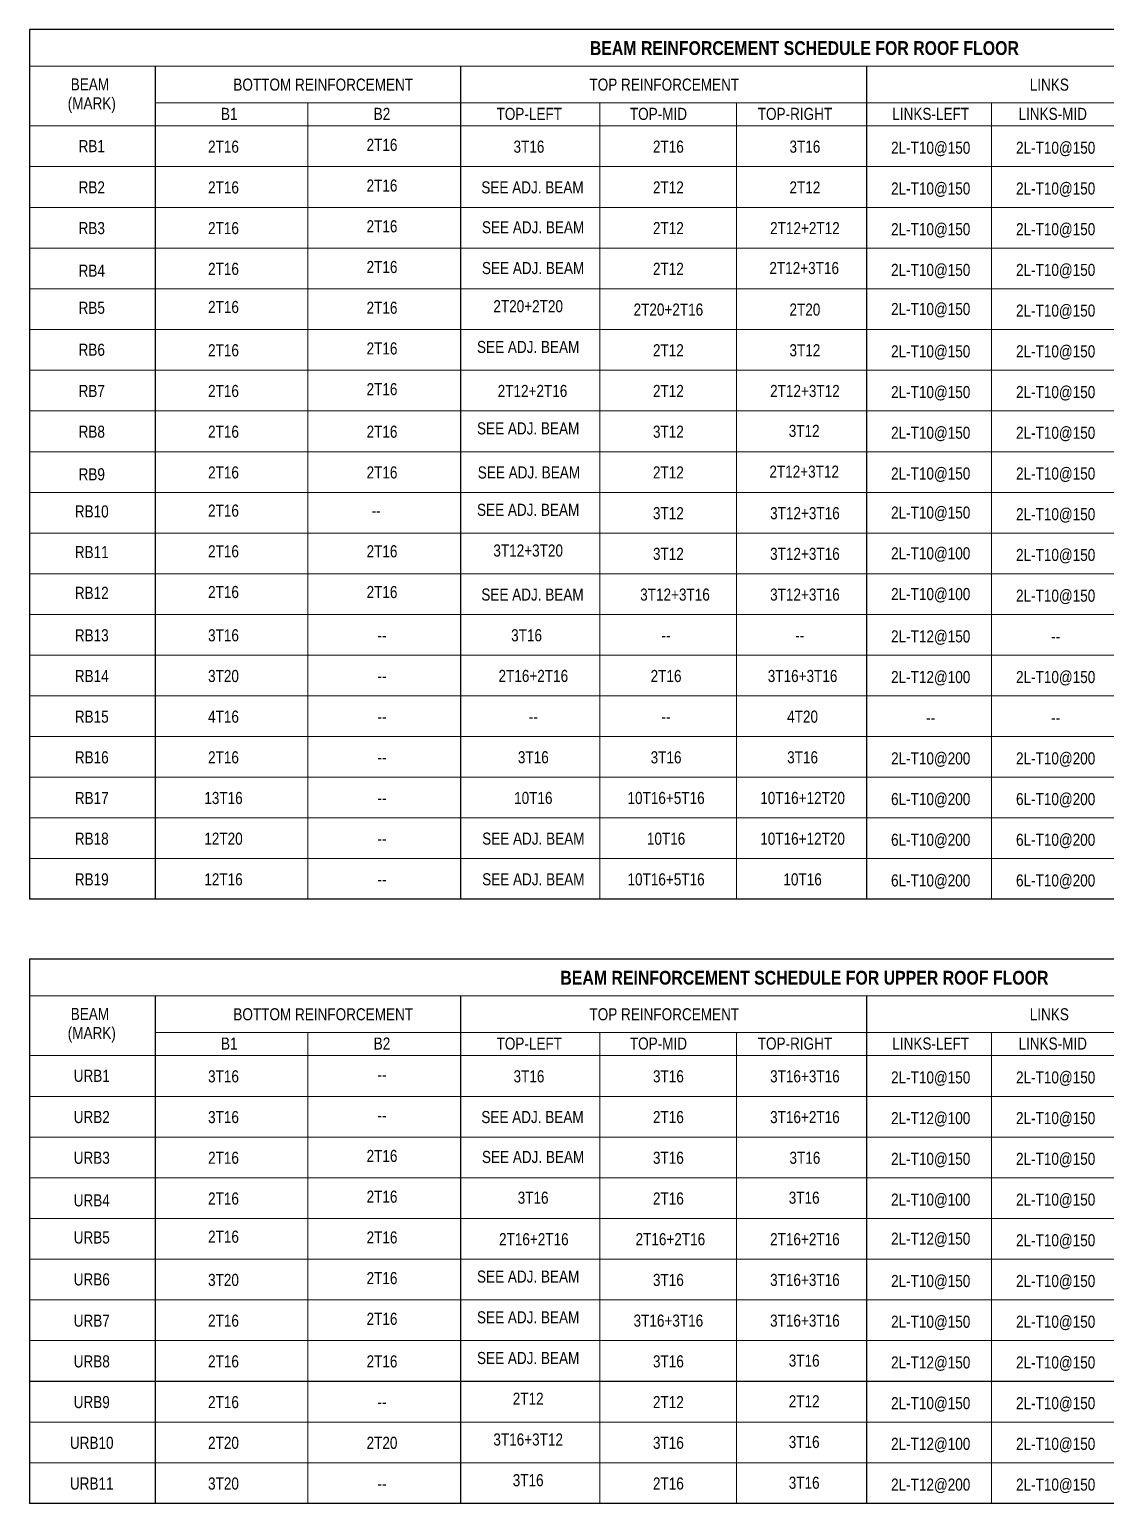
# Model space of a CAD drawing. Header units: millimetres. Extents: x 22180.37 to 22181.42, y 13152.1 to 13152.66.
# Drawn here: x 22180.9046 to 22181.2155, y 13152.2331 to 13152.659 of the extents above; entities that cross this region are included whole.
import ezdxf

# ---------------------------------------------------------------- set-up
doc = ezdxf.new("R2010")
doc.units = ezdxf.units.MM
doc.layers.add('A-DETL-THIN', color=151, linetype='Continuous', lineweight=9)
doc.layers.add('G-ANNO-SCHD', color=231, linetype='Continuous', lineweight=5)
doc.layers.add('REV', color=10, linetype='Continuous')
doc.styles.add('Arial Narrow_B', font='ARIALNB.TTF', dxfattribs={"height": 5})
doc.styles.add('Arial_4', font='arial.ttf', dxfattribs={"width": 0.8, "height": 2.5})

msp = doc.modelspace()

# ---------------------------------------------------------------- linework, layer by layer
at = {"layer": 'A-DETL-THIN'}
for p, q in [((22181.41892, 13152.64847), (22180.90462, 13152.64847)), ((22180.9409, 13152.63788), (22181.2547, 13152.63788)), ((22180.98502, 13152.63788), (22180.98502, 13152.40772)), ((22181.06943, 13152.63788), (22181.06943, 13152.40772)), ((22181.10887, 13152.63788), (22181.10887, 13152.40772)), ((22181.18251, 13152.63788), (22181.18251, 13152.40772)), ((22181.41892, 13152.63117), (22180.90462, 13152.63117)), ((22181.41892, 13152.61941), (22180.90462, 13152.61941)), ((22181.41892, 13152.60764), (22180.90462, 13152.60764)), ((22181.41892, 13152.59588), (22180.90462, 13152.59588)), ((22181.41892, 13152.58411), (22180.90462, 13152.58411)), ((22181.41892, 13152.57235), (22180.90462, 13152.57235)), ((22181.41892, 13152.56058), (22180.90462, 13152.56058)), ((22181.41892, 13152.54881), (22180.90462, 13152.54881)), ((22181.41892, 13152.53705), (22180.90462, 13152.53705)), ((22181.41892, 13152.52528), (22180.90462, 13152.52528)), ((22181.41892, 13152.51352), (22180.90462, 13152.51352)), ((22181.41892, 13152.50175), (22180.90462, 13152.50175)), ((22181.41892, 13152.48998), (22180.90462, 13152.48998)), ((22181.41892, 13152.47823), (22180.90462, 13152.47823)), ((22181.41892, 13152.46648), (22180.90462, 13152.46648)), ((22181.41892, 13152.45473), (22180.90462, 13152.45473)), ((22181.41892, 13152.44297), (22180.90462, 13152.44297)), ((22181.41892, 13152.43122), (22180.90462, 13152.43122)), ((22181.41892, 13152.41947), (22180.90462, 13152.41947)), ((22181.41892, 13152.37984), (22180.90462, 13152.37984)), ((22180.9409, 13152.36926), (22181.2547, 13152.36926)), ((22180.98502, 13152.36926), (22180.98502, 13152.23312)), ((22181.06943, 13152.36926), (22181.06943, 13152.23312)), ((22181.10887, 13152.36926), (22181.10887, 13152.23312)), ((22181.18251, 13152.36926), (22181.18251, 13152.23312)), ((22181.41892, 13152.36255), (22180.90462, 13152.36255)), ((22181.41892, 13152.35078), (22180.90462, 13152.35078)), ((22181.41892, 13152.33902), (22180.90462, 13152.33902)), ((22181.41892, 13152.32725), (22180.90462, 13152.32725)), ((22181.41892, 13152.31548), (22180.90462, 13152.31548)), ((22181.41892, 13152.30372), (22180.90462, 13152.30372)), ((22181.41892, 13152.29195), (22180.90462, 13152.29195)), ((22181.41892, 13152.28019), (22180.90462, 13152.28019)), ((22181.41892, 13152.26842), (22180.90462, 13152.26842)), ((22181.41892, 13152.25666), (22180.90462, 13152.25666)), ((22181.41892, 13152.24489), (22180.90462, 13152.24489))]:
    msp.add_line(p, q, dxfattribs=at)
at = {"layer": 'REV'}
for p, q in [((22180.90462, 13152.65905), (22180.90462, 13152.40772)), ((22181.41892, 13152.65905), (22180.90462, 13152.65905)), ((22180.9409, 13152.64847), (22180.9409, 13152.40772)), ((22181.02914, 13152.64847), (22181.02914, 13152.40772)), ((22181.14641, 13152.64847), (22181.14641, 13152.40772)), ((22181.41892, 13152.40772), (22180.90462, 13152.40772)), ((22181.41892, 13152.39042), (22180.90462, 13152.39042)), ((22180.90462, 13152.39042), (22180.90462, 13152.23312)), ((22180.9409, 13152.37984), (22180.9409, 13152.23312)), ((22181.02914, 13152.37984), (22181.02914, 13152.23312)), ((22181.14641, 13152.37984), (22181.14641, 13152.23312)), ((22181.41892, 13152.26842), (22180.90462, 13152.26842)), ((22181.41892, 13152.23312), (22180.90462, 13152.23312))]:
    msp.add_line(p, q, dxfattribs=at)

# ---------------------------------------------------------------- texts
at = {"layer": 'G-ANNO-SCHD', "attachment_point": 2}
for s, insert, char_height, width, line_spacing_factor, style in [('BEAM REINFORCEMENT SCHEDULE FOR ROOF FLOOR', (22181.12849, 13152.65568), 0.004, 0.306471, 0.974696, 'Arial Narrow_B'), ('BEAM \\P (MARK)', (22180.92208, 13152.64496), 0.0035, 0.0566877, 0.941778, 'Arial_4'), ('BOTTOM REINFORCEMENT', (22180.98948, 13152.64487), 0.0035, 0.0775993, 0.941778, 'Arial_4'), ('TOP REINFORCEMENT', (22181.08801, 13152.64487), 0.0035, 0.0775993, 0.941778, 'Arial_4'), ('LINKS', (22181.19925, 13152.64487), 0.0035, 0.0775993, 0.941778, 'Arial_4'), ('B1', (22180.96234, 13152.63641), 0.0035, 0.0336366, 0.941778, 'Arial_4'), ('B2', (22181.00646, 13152.63641), 0.0035, 0.0336366, 0.941778, 'Arial_4'), ('TOP{\\fArial|b0|i0|c178|p34;-}LEFT', (22181.04901, 13152.63641), 0.0035, 0.037493, 0.941778, 'Arial_4'), ('TOP{\\fArial|b0|i0|c178|p34;-}MID', (22181.08633, 13152.63641), 0.0035, 0.037493, 0.941778, 'Arial_4'), ('TOP{\\fArial|b0|i0|c178|p34;-}RIGHT', (22181.12577, 13152.63641), 0.0035, 0.037493, 0.941778, 'Arial_4'), ('LINKS-LEFT', (22181.16498, 13152.63641), 0.0035, 0.0330795, 0.941778, 'Arial_4'), ('LINKS{\\fArial|b0|i0|c178|p34;-}MID', (22181.20023, 13152.63641), 0.0035, 0.0369359, 0.941778, 'Arial_4'), ('RB1', (22180.92261, 13152.62709), 0.0035, 0.0071558, 0.941778, 'Arial_4'), ('2T16', (22180.96067, 13152.62694), 0.0035, 0.0152543, 0.941778, 'Arial_4'), ('2T16', (22181.00646, 13152.62746), 0.0035, 0.0152543, 0.941778, 'Arial_4'), ('3T16', (22181.04891, 13152.62694), 0.0035, 0.0152543, 0.941778, 'Arial_4'), ('2T16', (22181.0892, 13152.62694), 0.0035, 0.0152543, 0.941778, 'Arial_4'), ('3T16', (22181.12864, 13152.62694), 0.0035, 0.0152543, 0.941778, 'Arial_4'), ('2L{\\fArial|b0|i0|c178|p34;-}T10@150', (22181.16498, 13152.62663), 0.0035, 0.0302086, 0.941778, 'Arial_4'), ('2L{\\fArial|b0|i0|c178|p34;-}T10@150', (22181.20108, 13152.62663), 0.0035, 0.0302086, 0.941778, 'Arial_4'), ('RB2', (22180.92261, 13152.61518), 0.0035, 0.0071558, 0.941778, 'Arial_4'), ('2T16', (22180.96067, 13152.61517), 0.0035, 0.0152543, 0.941778, 'Arial_4'), ('2T16', (22181.00646, 13152.6157), 0.0035, 0.0152543, 0.941778, 'Arial_4'), ('SEE ADJ. BEAM', (22181.04994, 13152.61518), 0.0035, 0.0437074, 0.941778, 'Arial_4'), ('2T12', (22181.0892, 13152.61517), 0.0035, 0.0152543, 0.941778, 'Arial_4'), ('2T12', (22181.12864, 13152.61517), 0.0035, 0.0152543, 0.941778, 'Arial_4'), ('2L{\\fArial|b0|i0|c178|p34;-}T10@150', (22181.16498, 13152.61486), 0.0035, 0.0302086, 0.941778, 'Arial_4'), ('2L{\\fArial|b0|i0|c178|p34;-}T10@150', (22181.20108, 13152.61486), 0.0035, 0.0302086, 0.941778, 'Arial_4'), ('RB3', (22180.92261, 13152.60341), 0.0035, 0.0071558, 0.941778, 'Arial_4'), ('2T16', (22180.96067, 13152.60341), 0.0035, 0.0152543, 0.941778, 'Arial_4'), ('2T16', (22181.00646, 13152.60393), 0.0035, 0.0152543, 0.941778, 'Arial_4'), ('SEE ADJ. BEAM', (22181.05012, 13152.60364), 0.0035, 0.0437074, 0.941778, 'Arial_4'), ('2T12', (22181.0892, 13152.60341), 0.0035, 0.0152543, 0.941778, 'Arial_4'), ('2T12+2T12', (22181.12864, 13152.60341), 0.0035, 0.0152543, 0.941778, 'Arial_4'), ('2L{\\fArial|b0|i0|c178|p34;-}T10@150', (22181.16498, 13152.6031), 0.0035, 0.0302086, 0.941778, 'Arial_4'), ('2L{\\fArial|b0|i0|c178|p34;-}T10@150', (22181.20108, 13152.6031), 0.0035, 0.0302086, 0.941778, 'Arial_4'), ('RB4', (22180.92261, 13152.5911), 0.0035, 0.0071558, 0.941778, 'Arial_4'), ('2T16', (22180.96067, 13152.59164), 0.0035, 0.0152543, 0.941778, 'Arial_4'), ('2T16', (22181.00646, 13152.59217), 0.0035, 0.0152543, 0.941778, 'Arial_4'), ('SEE ADJ. BEAM', (22181.05012, 13152.59187), 0.0035, 0.0437074, 0.941778, 'Arial_4'), ('2T12', (22181.0892, 13152.59164), 0.0035, 0.0152543, 0.941778, 'Arial_4'), ('2T12+3T16', (22181.12843, 13152.59187), 0.0035, 0.0437074, 0.941778, 'Arial_4'), ('2L{\\fArial|b0|i0|c178|p34;-}T10@150', (22181.16498, 13152.59133), 0.0035, 0.0302086, 0.941778, 'Arial_4'), ('2L{\\fArial|b0|i0|c178|p34;-}T10@150', (22181.20108, 13152.59133), 0.0035, 0.0302086, 0.941778, 'Arial_4'), ('RB5', (22180.92261, 13152.58038), 0.0035, 0.0071558, 0.941778, 'Arial_4'), ('2T16', (22180.96067, 13152.58061), 0.0035, 0.0152543, 0.941778, 'Arial_4'), ('2T16', (22181.00646, 13152.5804), 0.0035, 0.0152543, 0.941778, 'Arial_4'), ('2T20+2T20', (22181.04869, 13152.58084), 0.0035, 0.0437074, 0.941778, 'Arial_4'), ('2T20+2T16', (22181.0892, 13152.57987), 0.0035, 0.0152543, 0.941778, 'Arial_4'), ('2T20', (22181.12864, 13152.57987), 0.0035, 0.0152543, 0.941778, 'Arial_4'), ('2L{\\fArial|b0|i0|c178|p34;-}T10@150', (22181.16498, 13152.58003), 0.0035, 0.0302086, 0.941778, 'Arial_4'), ('2L{\\fArial|b0|i0|c178|p34;-}T10@150', (22181.20108, 13152.57957), 0.0035, 0.0302086, 0.941778, 'Arial_4'), ('SEE ADJ. BEAM', (22181.04869, 13152.56907), 0.0035, 0.0437074, 0.941778, 'Arial_4'), ('RB6', (22180.92261, 13152.56826), 0.0035, 0.0071558, 0.941778, 'Arial_4'), ('2T16', (22180.96067, 13152.56811), 0.0035, 0.0152543, 0.941778, 'Arial_4'), ('2T16', (22181.00646, 13152.56864), 0.0035, 0.0152543, 0.941778, 'Arial_4'), ('2T12', (22181.0892, 13152.56811), 0.0035, 0.0152543, 0.941778, 'Arial_4'), ('3T12', (22181.12864, 13152.56811), 0.0035, 0.0152543, 0.941778, 'Arial_4'), ('2L{\\fArial|b0|i0|c178|p34;-}T10@150', (22181.16498, 13152.5678), 0.0035, 0.0302086, 0.941778, 'Arial_4'), ('2L{\\fArial|b0|i0|c178|p34;-}T10@150', (22181.20108, 13152.5678), 0.0035, 0.0302086, 0.941778, 'Arial_4'), ('RB7', (22180.92261, 13152.55635), 0.0035, 0.0071558, 0.941778, 'Arial_4'), ('2T16', (22180.96067, 13152.55634), 0.0035, 0.0152543, 0.941778, 'Arial_4'), ('2T16', (22181.00646, 13152.55687), 0.0035, 0.0152543, 0.941778, 'Arial_4'), ('2T12+2T16', (22181.04994, 13152.55635), 0.0035, 0.0437074, 0.941778, 'Arial_4'), ('2T12', (22181.0892, 13152.55634), 0.0035, 0.0152543, 0.941778, 'Arial_4'), ('2T12+3T12', (22181.12864, 13152.55634), 0.0035, 0.0152543, 0.941778, 'Arial_4'), ('2L{\\fArial|b0|i0|c178|p34;-}T10@150', (22181.16498, 13152.55603), 0.0035, 0.0302086, 0.941778, 'Arial_4'), ('2L{\\fArial|b0|i0|c178|p34;-}T10@150', (22181.20108, 13152.55603), 0.0035, 0.0302086, 0.941778, 'Arial_4'), ('RB8', (22180.92261, 13152.54458), 0.0035, 0.0071558, 0.941778, 'Arial_4'), ('2T16', (22180.96067, 13152.54458), 0.0035, 0.0152543, 0.941778, 'Arial_4'), ('2T16', (22181.00646, 13152.54458), 0.0035, 0.0152543, 0.941778, 'Arial_4'), ('SEE ADJ. BEAM', (22181.04869, 13152.54554), 0.0035, 0.0437074, 0.941778, 'Arial_4'), ('3T12', (22181.0892, 13152.54458), 0.0035, 0.0152543, 0.941778, 'Arial_4'), ('3T12', (22181.12843, 13152.54481), 0.0035, 0.0437074, 0.941778, 'Arial_4'), ('2L{\\fArial|b0|i0|c178|p34;-}T10@150', (22181.16498, 13152.54427), 0.0035, 0.0302086, 0.941778, 'Arial_4'), ('2L{\\fArial|b0|i0|c178|p34;-}T10@150', (22181.20108, 13152.54427), 0.0035, 0.0302086, 0.941778, 'Arial_4'), ('RB9', (22180.92261, 13152.53227), 0.0035, 0.0071558, 0.941778, 'Arial_4'), ('2T16', (22180.96067, 13152.53281), 0.0035, 0.0152543, 0.941778, 'Arial_4'), ('2T16', (22181.00646, 13152.53281), 0.0035, 0.0152543, 0.941778, 'Arial_4'), ('SEE ADJ. BEAM', (22181.04891, 13152.53281), 0.0035, 0.0370389, 0.941778, 'Arial_4'), ('2T12', (22181.0892, 13152.53281), 0.0035, 0.0152543, 0.941778, 'Arial_4'), ('2T12+3T12', (22181.12843, 13152.53304), 0.0035, 0.0437074, 0.941778, 'Arial_4'), ('2L{\\fArial|b0|i0|c178|p34;-}T10@150', (22181.16498, 13152.5325), 0.0035, 0.0302086, 0.941778, 'Arial_4'), ('2L{\\fArial|b0|i0|c178|p34;-}T10@150', (22181.20108, 13152.5325), 0.0035, 0.0302086, 0.941778, 'Arial_4'), ('RB10', (22180.92261, 13152.52155), 0.0035, 0.0071558, 0.941778, 'Arial_4'), ('2T16', (22180.96067, 13152.52178), 0.0035, 0.0152543, 0.941778, 'Arial_4'), ('--', (22181.00479, 13152.52178), 0.0035, 0.0152543, 0.941778, 'Arial_4'), ('SEE ADJ. BEAM', (22181.04869, 13152.52201), 0.0035, 0.0437074, 0.941778, 'Arial_4'), ('3T12', (22181.0892, 13152.52104), 0.0035, 0.0152543, 0.941778, 'Arial_4'), ('3T12+3T16', (22181.12864, 13152.52104), 0.0035, 0.0152543, 0.941778, 'Arial_4'), ('2L{\\fArial|b0|i0|c178|p34;-}T10@150', (22181.16498, 13152.5212), 0.0035, 0.0302086, 0.941778, 'Arial_4'), ('2L{\\fArial|b0|i0|c178|p34;-}T10@150', (22181.20108, 13152.52074), 0.0035, 0.0302086, 0.941778, 'Arial_4'), ('RB11', (22180.92261, 13152.50979), 0.0035, 0.0071558, 0.941778, 'Arial_4'), ('2T16', (22180.96067, 13152.51002), 0.0035, 0.0152543, 0.941778, 'Arial_4'), ('2T16', (22181.00646, 13152.51002), 0.0035, 0.0152543, 0.941778, 'Arial_4'), ('3T12+3T20', (22181.04869, 13152.51025), 0.0035, 0.0437074, 0.941778, 'Arial_4'), ('3T12', (22181.0892, 13152.50928), 0.0035, 0.0152543, 0.941778, 'Arial_4'), ('3T12+3T16', (22181.12864, 13152.50928), 0.0035, 0.0152543, 0.941778, 'Arial_4'), ('2L{\\fArial|b0|i0|c178|p34;-}T10@100', (22181.16498, 13152.50943), 0.0035, 0.0302086, 0.941778, 'Arial_4'), ('2L{\\fArial|b0|i0|c178|p34;-}T10@150', (22181.20108, 13152.50897), 0.0035, 0.0302086, 0.941778, 'Arial_4'), ('RB12', (22180.92261, 13152.49802), 0.0035, 0.0071558, 0.941778, 'Arial_4'), ('2T16', (22180.96067, 13152.49825), 0.0035, 0.0152543, 0.941778, 'Arial_4'), ('2T16', (22181.00646, 13152.49825), 0.0035, 0.0152543, 0.941778, 'Arial_4'), ('SEE ADJ. BEAM', (22181.04994, 13152.49752), 0.0035, 0.0437074, 0.941778, 'Arial_4'), ('3T12+3T16', (22181.09111, 13152.49751), 0.0035, 0.0152543, 0.941778, 'Arial_4'), ('3T12+3T16', (22181.12864, 13152.49751), 0.0035, 0.0152543, 0.941778, 'Arial_4'), ('2L{\\fArial|b0|i0|c178|p34;-}T10@100', (22181.16498, 13152.49767), 0.0035, 0.0302086, 0.941778, 'Arial_4'), ('2L{\\fArial|b0|i0|c178|p34;-}T10@150', (22181.20108, 13152.4972), 0.0035, 0.0302086, 0.941778, 'Arial_4'), ('RB13', (22180.92261, 13152.48575), 0.0035, 0.0071558, 0.941778, 'Arial_4'), ('3T16', (22180.96067, 13152.48575), 0.0035, 0.0152543, 0.941778, 'Arial_4'), ('--', (22181.00646, 13152.48574), 0.0035, 0.0152543, 0.941778, 'Arial_4'), ('3T16', (22181.04823, 13152.48575), 0.0035, 0.0317217, 0.941778, 'Arial_4'), ('--', (22181.08853, 13152.48575), 0.0035, 0.0152543, 0.941778, 'Arial_4'), ('--', (22181.12715, 13152.48576), 0.0035, 0.0437074, 0.941778, 'Arial_4'), ('2L{\\fArial|b0|i0|c178|p34;-}T12@150', (22181.16498, 13152.48544), 0.0035, 0.0302086, 0.941778, 'Arial_4'), ('--', (22181.20108, 13152.48544), 0.0035, 0.0302086, 0.941778, 'Arial_4'), ('RB14', (22180.92261, 13152.47399), 0.0035, 0.0071558, 0.941778, 'Arial_4'), ('3T20', (22180.96067, 13152.47399), 0.0035, 0.0152543, 0.941778, 'Arial_4'), ('--', (22181.00646, 13152.47398), 0.0035, 0.0152543, 0.941778, 'Arial_4'), ('2T16+2T16', (22181.05018, 13152.47401), 0.0035, 0.0437074, 0.941778, 'Arial_4'), ('2T16', (22181.08853, 13152.47399), 0.0035, 0.0152543, 0.941778, 'Arial_4'), ('3T16+3T16', (22181.12797, 13152.47399), 0.0035, 0.0317217, 0.941778, 'Arial_4'), ('2L-T12@100', (22181.16498, 13152.47369), 0.0035, 0.0302086, 0.941778, 'Arial_4'), ('2L-T10@150', (22181.20108, 13152.47369), 0.0035, 0.0302086, 0.941778, 'Arial_4'), ('RB15', (22180.92261, 13152.46224), 0.0035, 0.0071558, 0.941778, 'Arial_4'), ('4T16', (22180.96067, 13152.46224), 0.0035, 0.0152543, 0.941778, 'Arial_4'), ('--', (22181.00646, 13152.46223), 0.0035, 0.0152543, 0.941778, 'Arial_4'), ('--', (22181.05018, 13152.46226), 0.0035, 0.0437074, 0.941778, 'Arial_4'), ('--', (22181.08853, 13152.46224), 0.0035, 0.0152543, 0.941778, 'Arial_4'), ('4T20', (22181.12797, 13152.46224), 0.0035, 0.0317217, 0.941778, 'Arial_4'), ('--', (22181.16498, 13152.46193), 0.0035, 0.0302086, 0.941778, 'Arial_4'), ('--', (22181.20108, 13152.46193), 0.0035, 0.0302086, 0.941778, 'Arial_4'), ('RB16', (22180.92261, 13152.45049), 0.0035, 0.0071558, 0.941778, 'Arial_4'), ('2T16', (22180.96067, 13152.45049), 0.0035, 0.0152543, 0.941778, 'Arial_4'), ('3T16', (22181.05018, 13152.45051), 0.0035, 0.0437074, 0.941778, 'Arial_4'), ('3T16', (22181.08853, 13152.45049), 0.0035, 0.0152543, 0.941778, 'Arial_4'), ('3T16', (22181.12797, 13152.45049), 0.0035, 0.0317217, 0.941778, 'Arial_4'), ('2L-T10@200', (22181.16498, 13152.45018), 0.0035, 0.0302086, 0.941778, 'Arial_4'), ('2L-T10@200', (22181.20108, 13152.45018), 0.0035, 0.0302086, 0.941778, 'Arial_4'), ('--', (22181.00646, 13152.45048), 0.0035, 0.0152543, 0.941778, 'Arial_4'), ('RB17', (22180.92261, 13152.43874), 0.0035, 0.0071558, 0.941778, 'Arial_4'), ('13T16', (22180.96067, 13152.43874), 0.0035, 0.0152543, 0.941778, 'Arial_4'), ('10T16', (22181.05018, 13152.43875), 0.0035, 0.0437074, 0.941778, 'Arial_4'), ('10T16+5T16', (22181.08853, 13152.43874), 0.0035, 0.0152543, 0.941778, 'Arial_4'), ('10T16+12T20', (22181.12797, 13152.43874), 0.0035, 0.0317217, 0.941778, 'Arial_4'), ('6L{\\fArial|b0|i0|c178|p34;-}T10@200', (22181.16498, 13152.43843), 0.0035, 0.0302086, 0.941778, 'Arial_4'), ('6L{\\fArial|b0|i0|c178|p34;-}T10@200', (22181.20108, 13152.43843), 0.0035, 0.0302086, 0.941778, 'Arial_4'), ('--', (22181.00646, 13152.43873), 0.0035, 0.0152543, 0.941778, 'Arial_4'), ('RB18', (22180.92261, 13152.42698), 0.0035, 0.0071558, 0.941778, 'Arial_4'), ('12T20', (22180.96067, 13152.42698), 0.0035, 0.0152543, 0.941778, 'Arial_4'), ('--', (22181.00646, 13152.42697), 0.0035, 0.0152543, 0.941778, 'Arial_4'), ('SEE ADJ. BEAM', (22181.05018, 13152.427), 0.0035, 0.0437074, 0.941778, 'Arial_4'), ('10T16', (22181.08853, 13152.42698), 0.0035, 0.0152543, 0.941778, 'Arial_4'), ('10T16+12T20', (22181.12797, 13152.42698), 0.0035, 0.0317217, 0.941778, 'Arial_4'), ('6L{\\fArial|b0|i0|c178|p34;-}T10@200', (22181.16498, 13152.42667), 0.0035, 0.0302086, 0.941778, 'Arial_4'), ('6L{\\fArial|b0|i0|c178|p34;-}T10@200', (22181.20108, 13152.42667), 0.0035, 0.0302086, 0.941778, 'Arial_4'), ('RB19', (22180.92261, 13152.41523), 0.0035, 0.0233155, 0.941778, 'Arial_4'), ('12T16', (22180.96067, 13152.41523), 0.0035, 0.0152543, 0.941778, 'Arial_4'), ('--', (22181.00646, 13152.41522), 0.0035, 0.0152543, 0.941778, 'Arial_4'), ('SEE ADJ. BEAM', (22181.05018, 13152.41525), 0.0035, 0.0437074, 0.941778, 'Arial_4'), ('10T16+5T16', (22181.08853, 13152.41523), 0.0035, 0.0152543, 0.941778, 'Arial_4'), ('10T16', (22181.12797, 13152.41523), 0.0035, 0.0317217, 0.941778, 'Arial_4'), ('6L{\\fArial|b0|i0|c178|p34;-}T10@200', (22181.16498, 13152.41492), 0.0035, 0.0302086, 0.941778, 'Arial_4'), ('6L{\\fArial|b0|i0|c178|p34;-}T10@200', (22181.20108, 13152.41492), 0.0035, 0.0302086, 0.941778, 'Arial_4'), ('BEAM REINFORCEMENT SCHEDULE FOR UPPER ROOF FLOOR', (22181.12849, 13152.38705), 0.004, 0.306471, 0.974696, 'Arial Narrow_B'), ('BEAM \\P (MARK)', (22180.92208, 13152.37634), 0.0035, 0.0566877, 0.941778, 'Arial_4'), ('BOTTOM REINFORCEMENT', (22180.98948, 13152.37624), 0.0035, 0.0775993, 0.941778, 'Arial_4'), ('TOP REINFORCEMENT', (22181.08801, 13152.37624), 0.0035, 0.0775993, 0.941778, 'Arial_4'), ('LINKS', (22181.19925, 13152.37624), 0.0035, 0.0775993, 0.941778, 'Arial_4'), ('B1', (22180.96234, 13152.36778), 0.0035, 0.0336366, 0.941778, 'Arial_4'), ('B2', (22181.00646, 13152.36778), 0.0035, 0.0336366, 0.941778, 'Arial_4'), ('TOP{\\fArial|b0|i0|c178|p34;-}LEFT', (22181.04901, 13152.36778), 0.0035, 0.037493, 0.941778, 'Arial_4'), ('TOP{\\fArial|b0|i0|c178|p34;-}MID', (22181.08633, 13152.36778), 0.0035, 0.037493, 0.941778, 'Arial_4'), ('TOP{\\fArial|b0|i0|c178|p34;-}RIGHT', (22181.12577, 13152.36778), 0.0035, 0.037493, 0.941778, 'Arial_4'), ('LINKS-LEFT', (22181.16498, 13152.36778), 0.0035, 0.0330795, 0.941778, 'Arial_4'), ('LINKS{\\fArial|b0|i0|c178|p34;-}MID', (22181.20023, 13152.36778), 0.0035, 0.0369359, 0.941778, 'Arial_4'), ('URB1', (22180.92261, 13152.35847), 0.0035, 0.0071558, 0.941778, 'Arial_4'), ('3T16', (22180.96067, 13152.35831), 0.0035, 0.0152543, 0.941778, 'Arial_4'), ('--', (22181.00646, 13152.35884), 0.0035, 0.0152543, 0.941778, 'Arial_4'), ('3T16', (22181.04891, 13152.35831), 0.0035, 0.0152543, 0.941778, 'Arial_4'), ('3T16', (22181.0892, 13152.35831), 0.0035, 0.0152543, 0.941778, 'Arial_4'), ('3T16+3T16', (22181.12864, 13152.35831), 0.0035, 0.0152543, 0.941778, 'Arial_4'), ('2L{\\fArial|b0|i0|c178|p34;-}T10@150', (22181.16498, 13152.358), 0.0035, 0.0302086, 0.941778, 'Arial_4'), ('2L{\\fArial|b0|i0|c178|p34;-}T10@150', (22181.20108, 13152.358), 0.0035, 0.0302086, 0.941778, 'Arial_4'), ('URB2', (22180.92261, 13152.34655), 0.0035, 0.0071558, 0.941778, 'Arial_4'), ('3T16', (22180.96067, 13152.34654), 0.0035, 0.0152543, 0.941778, 'Arial_4'), ('--', (22181.00646, 13152.34707), 0.0035, 0.0152543, 0.941778, 'Arial_4'), ('SEE ADJ. BEAM', (22181.04994, 13152.34655), 0.0035, 0.0437074, 0.941778, 'Arial_4'), ('2T16', (22181.0892, 13152.34654), 0.0035, 0.0152543, 0.941778, 'Arial_4'), ('3T16+2T16', (22181.12864, 13152.34654), 0.0035, 0.0152543, 0.941778, 'Arial_4'), ('2L{\\fArial|b0|i0|c178|p34;-}T12@100', (22181.16498, 13152.34624), 0.0035, 0.0302086, 0.941778, 'Arial_4'), ('2L{\\fArial|b0|i0|c178|p34;-}T10@150', (22181.20108, 13152.34624), 0.0035, 0.0302086, 0.941778, 'Arial_4'), ('URB3', (22180.92261, 13152.33478), 0.0035, 0.0071558, 0.941778, 'Arial_4'), ('2T16', (22180.96067, 13152.33478), 0.0035, 0.0152543, 0.941778, 'Arial_4'), ('2T16', (22181.00646, 13152.33531), 0.0035, 0.0152543, 0.941778, 'Arial_4'), ('SEE ADJ. BEAM', (22181.05012, 13152.33501), 0.0035, 0.0437074, 0.941778, 'Arial_4'), ('3T16', (22181.0892, 13152.33478), 0.0035, 0.0152543, 0.941778, 'Arial_4'), ('3T16', (22181.12864, 13152.33478), 0.0035, 0.0152543, 0.941778, 'Arial_4'), ('2L{\\fArial|b0|i0|c178|p34;-}T10@150', (22181.16498, 13152.33447), 0.0035, 0.0302086, 0.941778, 'Arial_4'), ('2L{\\fArial|b0|i0|c178|p34;-}T10@150', (22181.20108, 13152.33447), 0.0035, 0.0302086, 0.941778, 'Arial_4'), ('URB4', (22180.92261, 13152.32248), 0.0035, 0.0071558, 0.941778, 'Arial_4'), ('2T16', (22180.96067, 13152.32301), 0.0035, 0.0152543, 0.941778, 'Arial_4'), ('2T16', (22181.00646, 13152.32354), 0.0035, 0.0152543, 0.941778, 'Arial_4'), ('3T16', (22181.05012, 13152.32324), 0.0035, 0.0437074, 0.941778, 'Arial_4'), ('2T16', (22181.0892, 13152.32301), 0.0035, 0.0152543, 0.941778, 'Arial_4'), ('3T16', (22181.12843, 13152.32324), 0.0035, 0.0437074, 0.941778, 'Arial_4'), ('2L{\\fArial|b0|i0|c178|p34;-}T10@100', (22181.16498, 13152.3227), 0.0035, 0.0302086, 0.941778, 'Arial_4'), ('2L{\\fArial|b0|i0|c178|p34;-}T10@150', (22181.20108, 13152.3227), 0.0035, 0.0302086, 0.941778, 'Arial_4'), ('URB5', (22180.92261, 13152.31175), 0.0035, 0.0071558, 0.941778, 'Arial_4'), ('2T16', (22180.96067, 13152.31198), 0.0035, 0.0152543, 0.941778, 'Arial_4'), ('2T16', (22181.00646, 13152.31177), 0.0035, 0.0152543, 0.941778, 'Arial_4'), ('2T16+2T16', (22181.05033, 13152.31125), 0.0035, 0.0152543, 0.941778, 'Arial_4'), ('2T16+2T16', (22181.08977, 13152.31125), 0.0035, 0.0152543, 0.941778, 'Arial_4'), ('2T16+2T16', (22181.12864, 13152.31125), 0.0035, 0.0152543, 0.941778, 'Arial_4'), ('2L{\\fArial|b0|i0|c178|p34;-}T12@150', (22181.16498, 13152.3114), 0.0035, 0.0302086, 0.941778, 'Arial_4'), ('2L{\\fArial|b0|i0|c178|p34;-}T10@150', (22181.20108, 13152.31094), 0.0035, 0.0302086, 0.941778, 'Arial_4'), ('URB6', (22180.92261, 13152.29964), 0.0035, 0.0071558, 0.941778, 'Arial_4'), ('3T20', (22180.96067, 13152.29948), 0.0035, 0.0152543, 0.941778, 'Arial_4'), ('2T16', (22181.00646, 13152.30001), 0.0035, 0.0152543, 0.941778, 'Arial_4'), ('SEE ADJ. BEAM', (22181.04869, 13152.30045), 0.0035, 0.0437074, 0.941778, 'Arial_4'), ('3T16', (22181.0892, 13152.29948), 0.0035, 0.0152543, 0.941778, 'Arial_4'), ('3T16+3T16', (22181.12864, 13152.29948), 0.0035, 0.0152543, 0.941778, 'Arial_4'), ('2L{\\fArial|b0|i0|c178|p34;-}T10@150', (22181.16498, 13152.29917), 0.0035, 0.0302086, 0.941778, 'Arial_4'), ('2L{\\fArial|b0|i0|c178|p34;-}T10@150', (22181.20108, 13152.29917), 0.0035, 0.0302086, 0.941778, 'Arial_4'), ('2T16', (22181.00646, 13152.28824), 0.0035, 0.0152543, 0.941778, 'Arial_4'), ('SEE ADJ. BEAM', (22181.04869, 13152.28868), 0.0035, 0.0437074, 0.941778, 'Arial_4'), ('URB7', (22180.92261, 13152.28772), 0.0035, 0.0071558, 0.941778, 'Arial_4'), ('2T16', (22180.96067, 13152.28772), 0.0035, 0.0152543, 0.941778, 'Arial_4'), ('3T16+3T16', (22181.0892, 13152.28772), 0.0035, 0.0152543, 0.941778, 'Arial_4'), ('3T16+3T16', (22181.12864, 13152.28772), 0.0035, 0.0152543, 0.941778, 'Arial_4'), ('2L{\\fArial|b0|i0|c178|p34;-}T10@150', (22181.16498, 13152.28741), 0.0035, 0.0302086, 0.941778, 'Arial_4'), ('2L{\\fArial|b0|i0|c178|p34;-}T10@150', (22181.20108, 13152.28741), 0.0035, 0.0302086, 0.941778, 'Arial_4'), ('URB8', (22180.92261, 13152.27595), 0.0035, 0.0071558, 0.941778, 'Arial_4'), ('2T16', (22180.96067, 13152.27595), 0.0035, 0.0152543, 0.941778, 'Arial_4'), ('2T16', (22181.00646, 13152.27595), 0.0035, 0.0152543, 0.941778, 'Arial_4'), ('SEE ADJ. BEAM', (22181.04869, 13152.27692), 0.0035, 0.0437074, 0.941778, 'Arial_4'), ('3T16', (22181.0892, 13152.27595), 0.0035, 0.0152543, 0.941778, 'Arial_4'), ('3T16', (22181.12843, 13152.27618), 0.0035, 0.0437074, 0.941778, 'Arial_4'), ('2L{\\fArial|b0|i0|c178|p34;-}T12@150', (22181.16498, 13152.27564), 0.0035, 0.0302086, 0.941778, 'Arial_4'), ('2L{\\fArial|b0|i0|c178|p34;-}T10@150', (22181.20108, 13152.27564), 0.0035, 0.0302086, 0.941778, 'Arial_4'), ('URB9', (22180.92261, 13152.26419), 0.0035, 0.0071558, 0.941778, 'Arial_4'), ('2T16', (22180.96067, 13152.26418), 0.0035, 0.0152543, 0.941778, 'Arial_4'), ('2T12', (22181.04869, 13152.26515), 0.0035, 0.0437074, 0.941778, 'Arial_4'), ('2T12', (22181.0892, 13152.26418), 0.0035, 0.0152543, 0.941778, 'Arial_4'), ('2T12', (22181.12843, 13152.26441), 0.0035, 0.0437074, 0.941778, 'Arial_4'), ('2L{\\fArial|b0|i0|c178|p34;-}T10@150', (22181.16498, 13152.26388), 0.0035, 0.0302086, 0.941778, 'Arial_4'), ('2L{\\fArial|b0|i0|c178|p34;-}T10@150', (22181.20108, 13152.26388), 0.0035, 0.0302086, 0.941778, 'Arial_4'), ('--', (22181.00646, 13152.26418), 0.0035, 0.0152543, 0.941778, 'Arial_4'), ('URB10', (22180.92261, 13152.25242), 0.0035, 0.0071558, 0.941778, 'Arial_4'), ('2T20', (22180.96067, 13152.25242), 0.0035, 0.0152543, 0.941778, 'Arial_4'), ('2T20', (22181.00646, 13152.25242), 0.0035, 0.0152543, 0.941778, 'Arial_4'), ('3T16+3T12', (22181.04869, 13152.25338), 0.0035, 0.0437074, 0.941778, 'Arial_4'), ('3T16', (22181.0892, 13152.25242), 0.0035, 0.0152543, 0.941778, 'Arial_4'), ('3T16', (22181.12843, 13152.25265), 0.0035, 0.0437074, 0.941778, 'Arial_4'), ('2L{\\fArial|b0|i0|c178|p34;-}T12@100', (22181.16498, 13152.25211), 0.0035, 0.0302086, 0.941778, 'Arial_4'), ('2L{\\fArial|b0|i0|c178|p34;-}T10@150', (22181.20108, 13152.25211), 0.0035, 0.0302086, 0.941778, 'Arial_4'), ('3T16', (22181.04869, 13152.24162), 0.0035, 0.0437074, 0.941778, 'Arial_4'), ('URB11', (22180.92261, 13152.24066), 0.0035, 0.0071558, 0.941778, 'Arial_4'), ('3T20', (22180.96067, 13152.24065), 0.0035, 0.0152543, 0.941778, 'Arial_4'), ('--', (22181.00646, 13152.24065), 0.0035, 0.0152543, 0.941778, 'Arial_4'), ('2T16', (22181.0892, 13152.24065), 0.0035, 0.0152543, 0.941778, 'Arial_4'), ('3T16', (22181.12843, 13152.24088), 0.0035, 0.0437074, 0.941778, 'Arial_4'), ('2L{\\fArial|b0|i0|c178|p34;-}T12@200', (22181.16498, 13152.24034), 0.0035, 0.0302086, 0.941778, 'Arial_4'), ('2L{\\fArial|b0|i0|c178|p34;-}T10@150', (22181.20108, 13152.24034), 0.0035, 0.0302086, 0.941778, 'Arial_4')]:
    msp.add_mtext(s, dxfattribs=dict(at, insert=insert, char_height=char_height, width=width, line_spacing_factor=line_spacing_factor, style=style))

doc.saveas('drawing.dxf')
